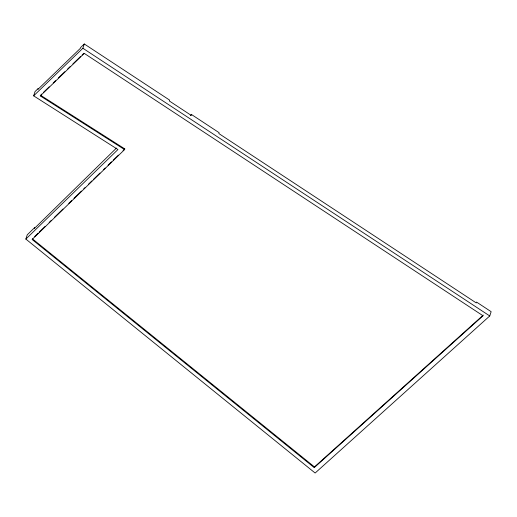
<?xml version="1.0" encoding="UTF-8"?>
<svg xmlns="http://www.w3.org/2000/svg" width="517" height="517" viewBox="0 0 517 517"><rect width="100%" height="100%" fill="white"/><g stroke="black" fill="none" stroke-linecap="round" stroke-linejoin="round"><path stroke-width="0.78" d="M25.85 239.074L117.941 149.542L33.637 95.839L35.04 91.567L38.29 88.42L38.012 89.279L80.348 48.352L80.633 47.493L84.284 43.971L169.582 100.091L169.298 100.951L191.245 115.388L191.523 114.535L219.13 132.701L218.853 133.554L476.254 302.923L476.532 302.064L491.15 311.68L489.748 315.958L315.137 473.029L25.85 239.074L27.252 234.802L34.652 227.609L34.374 228.462L116.474 148.056M40.281 95.904L84.265 53.387L483.04 315.777L314.239 467.627L32.132 239.481L124.578 149.594L40.281 95.904L41.664 94.1M33.637 95.839L82.875 48.243L84.284 43.971M124.578 149.594L124.797 148.909L40.507 95.218M314.239 467.627L314.465 466.941L483.266 315.092M34.665 236.547L38.129 233.173M39.286 232.055L45.063 226.433M49.109 222.504L51.422 220.255M54.311 217.444L62.977 209.023M68.755 203.401L71.643 200.596M73.957 198.347L81.466 191.044M83.78 188.795L84.93 187.671M88.401 184.304L91.864 180.931M93.596 179.244L99.955 173.066M103.419 169.699L105.158 168.012M108.047 165.201L111.51 161.834M113.242 160.147L118.445 155.087M123.065 150.596L124.797 148.909M43.396 92.42L49.186 86.824M53.238 82.907L55.552 80.671M58.447 77.873L64.812 71.721M67.708 68.923L70.021 66.687M72.916 63.888L80.439 56.618M82.177 54.938L83.909 53.257M190.392 115.55L191.523 114.535M82.875 48.243L489.748 315.958M32.351 238.796L314.465 466.941"/></g></svg>
